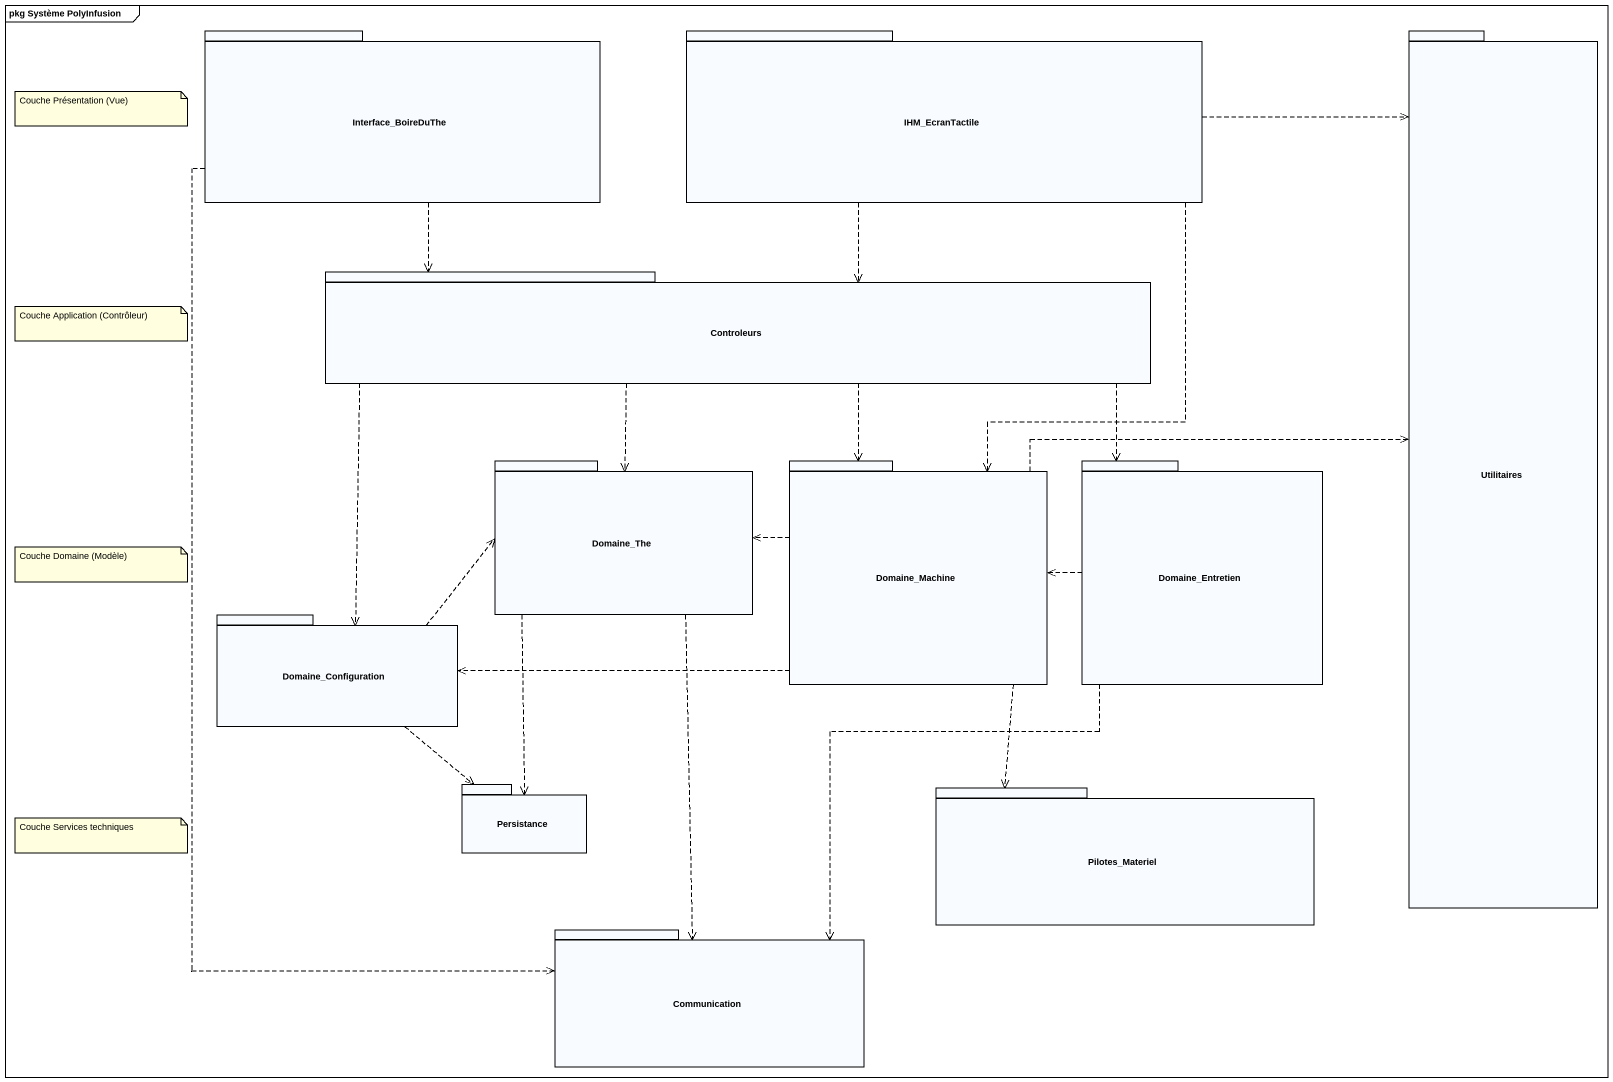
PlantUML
@startuml
mainframe pkg Système PolyInfusion
package Interface_BoireDuThe {
}
package IHM_EcranTactile {
}
package Utilitaires {
}
package Controleurs {
}
package Domaine_The {
}
package Domaine_Machine {
}
package Domaine_Entretien {
}
package Domaine_Configuration {
}
package Persistance {
}
package Pilotes_Materiel {
}
package Communication {
}
Interface_BoireDuThe ..> Controleurs
Interface_BoireDuThe ..> Communication
IHM_EcranTactile ..> Utilitaires
IHM_EcranTactile ..> Controleurs
IHM_EcranTactile ..> Domaine_Machine
Controleurs ..> Domaine_The
Controleurs ..> Domaine_Machine
Controleurs .right.> Domaine_Entretien
Controleurs ..> Domaine_Configuration
Domaine_The ..> Persistance
Domaine_The ..> Communication
Domaine_Machine .right.> Utilitaires
Domaine_Machine .left.> Domaine_The
Domaine_Machine .left.> Domaine_Configuration
Domaine_Machine ..> Pilotes_Materiel
Domaine_Entretien .left.> Domaine_Machine
Domaine_Entretien ..> Communication
Domaine_Configuration .right.> Domaine_The
Domaine_Configuration ..> Persistance
note as N1
  Couche Présentation (Vue)
end note
note as N2
  Couche Application (Contrôleur)
end note
note as N3
  Couche Domaine (Modèle)
end note
note as N4
  Couche Services techniques
end note
@enduml
